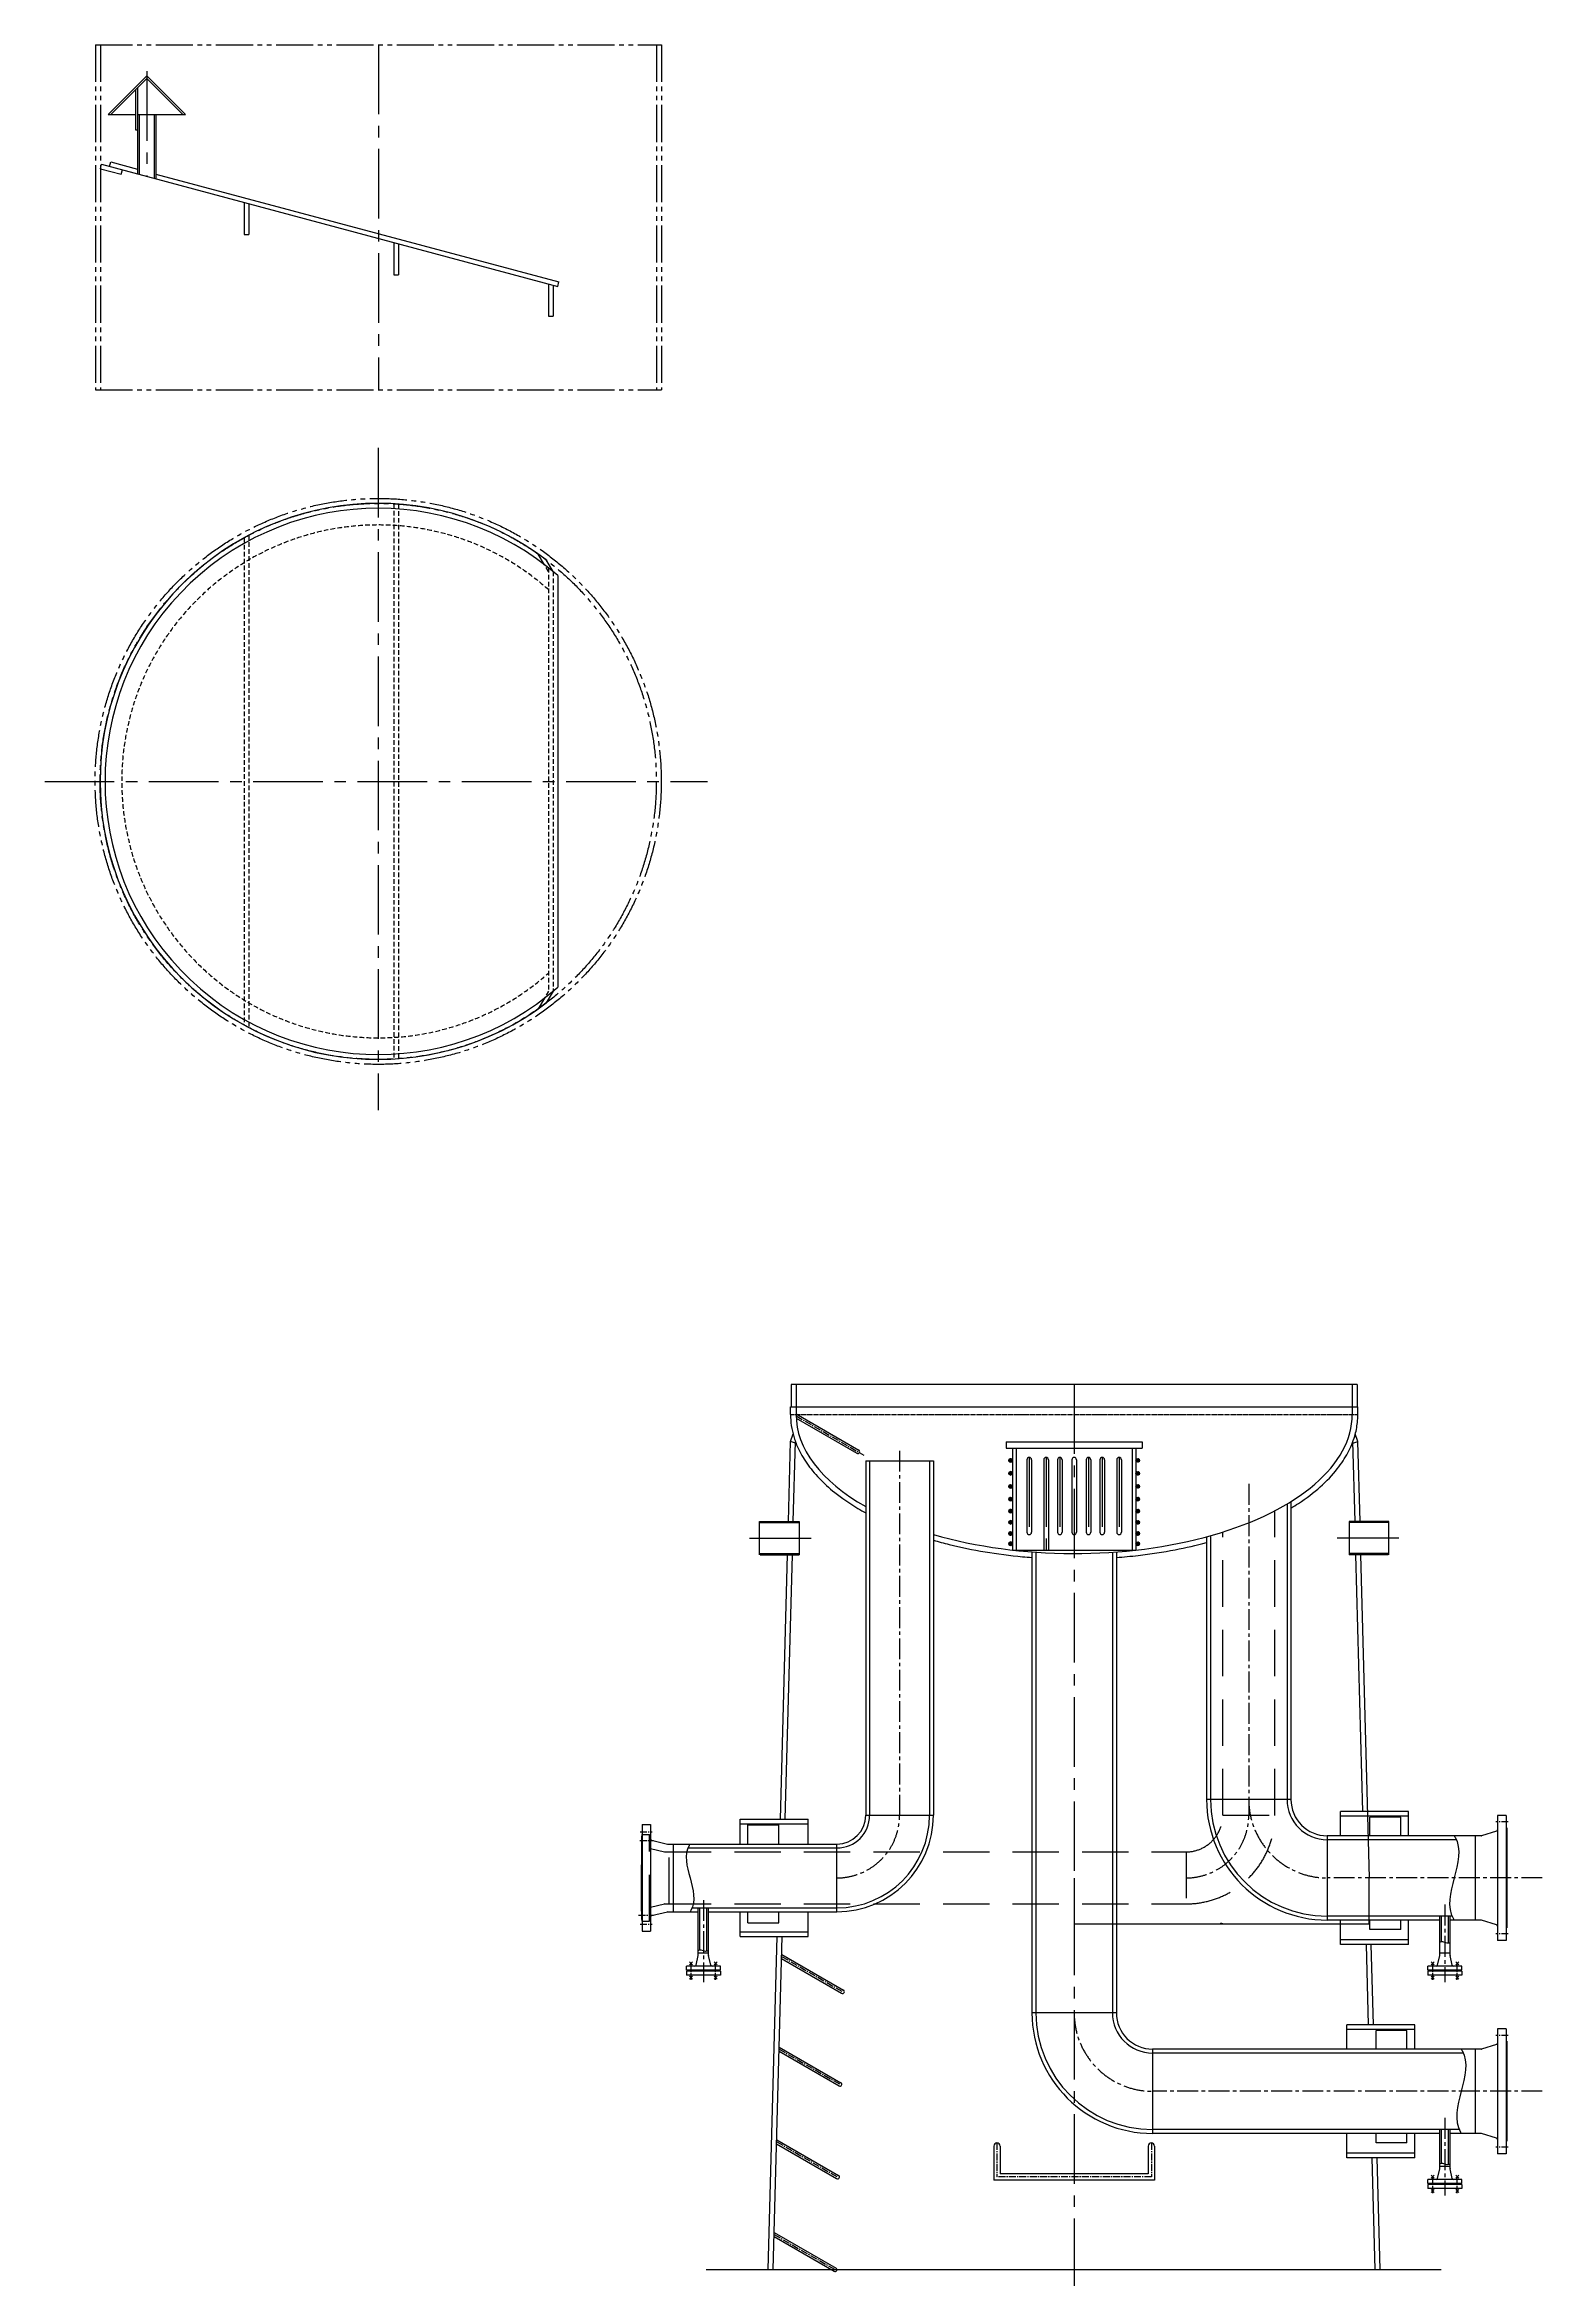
# Model space of a CAD drawing. Extents: x 45567 to 121349, y -17555 to 19241.
# Drawn here: x 57891 to 62738, y -10537 to -3304 of the extents above; entities that cross this region are included whole.
import ezdxf

# ---------------------------------------------------------------- set-up
doc = ezdxf.new("R2010")
doc.units = 0
doc.header["$LTSCALE"] = 30
doc.header["$MEASUREMENT"] = 0
for name, pattern in [('CENTER2', [1.125, 0.75, -0.125, 0.125, -0.125]), ('DASHED', [0.75, 0.5, -0.25]), ('LIDIVIDE', [0.65, 0.4, -0.05, 0.05, -0.05, 0.05, -0.05])]:
    doc.linetypes.add(name, pattern=pattern)
doc.layers.get('DEFPOINTS').update_dxf_attribs({"linetype": 'CONTINUOUS'})
for name, color, linetype in [('1', 2, 'CONTINUOUS'), ('2', 1, 'CONTINUOUS'), ('3', 3, 'CENTER2'), ('4', 3, 'CENTER2'), ('5', 6, 'LIDIVIDE'), ('6', 4, 'DASHED')]:
    doc.layers.add(name, color=color, linetype=linetype)
doc.styles.add('HZ', font='simplex.shx', dxfattribs={"width": 0.75, "bigfont": 'SBTXT.shx'})
doc.dimstyles.new('STANDARD$0', dxfattribs={"dimtxt": 3.2, "dimasz": 2.8, "dimexe": 0.6, "dimexo": 0.6, "dimgap": 1, "dimtad": 1, "dimdec": 0, "dimzin": 0, "dimdsep": 46, "dimtxsty": 'HZ', "dimcen": 0.09, "dimadec": 0, "dimazin": 0, "dimtfac": 1, "dimtdec": 0, "dimtmove": 0, "dimatfit": 3, "dimfxl": 0, "dimtolj": 1, "dimtzin": 0, "dimarcsym": 0})

# ---------------------------------------------------------------- blocks, each defined once
blk = doc.blocks.new('*D601')
at = {"layer": '1', "color": 0, "lineweight": -2}
for p, q in [((61222.6, -9238.6), (61222.6, -9388.8)), ((62176.6, -9238.6), (62176.6, -9388.8)), ((62173.8, -9388.2), (61225.4, -9388.2))]:
    blk.add_line(p, q, dxfattribs=at)
at = {"layer": '1', "color": 0}
for points in [[(61225.4, -9387.7), (61225.4, -9388.6), (61222.6, -9388.2)], [(62173.8, -9387.7), (62173.8, -9388.6), (62176.6, -9388.2)]]:
    blk.add_solid(points, dxfattribs=at)
at = {"layer": 'DEFPOINTS', "color": 0}
for p in [(61222.6, -9238), (62176.6, -9238), (61222.6, -9388.2)]:
    blk.add_point(p, dxfattribs=at)
at = {"layer": '1', "color": 0, "insert": (61699.6, -9385.6), "char_height": 3.2, "attachment_point": 5, "style": 'HZ'}
blk.add_mtext('\\A1;954', dxfattribs=at)

msp = doc.modelspace()

# ---------------------------------------------------------------- hatches: boundary and pattern name
at = {"layer": '1'}
h = msp.add_hatch(dxfattribs=at)
h.set_pattern_fill('ANSI37', color=256, scale=10, style=0)
h.set_pattern_definition([(45, (-272533.2554, -89336.7566), (-0.8838834765, 0.8838834765), []), (135, (-272533.2554, -89336.7566), (-0.8838834765, -0.8838834765), [])])
h.paths.add_polyline_path([(61010.69761, -7886.535844, 1), (61022.614718, -7886.535844, 1)])
h = msp.add_hatch(dxfattribs=at)
h.set_pattern_fill('ANSI37', color=256, scale=10, style=0)
h.set_pattern_definition([(135, (394978.4849, -89336.7566), (0.8838834765, 0.8838834765), []), (45, (394978.4849, -89336.7566), (0.8838834765, -0.8838834765), [])])
h.paths.add_polyline_path([(61434.531825, -7886.535844, 1), (61422.614718, -7886.535844, 1)])
h = msp.add_hatch(dxfattribs=at)
h.set_pattern_fill('ANSI37', color=256, scale=10, style=0)
h.set_pattern_definition([(45, (-272533.2554, -89378.6046), (-0.8838834765, 0.8838834765), []), (135, (-272533.2554, -89378.6046), (-0.8838834765, -0.8838834765), [])])
h.paths.add_polyline_path([(61010.69761, -7928.38383, 1), (61022.614718, -7928.38383, 1)])
h = msp.add_hatch(dxfattribs=at)
h.set_pattern_fill('ANSI37', color=256, scale=10, style=0)
h.set_pattern_definition([(135, (394978.4849, -89378.6046), (0.8838834765, 0.8838834765), []), (45, (394978.4849, -89378.6046), (0.8838834765, -0.8838834765), [])])
h.paths.add_polyline_path([(61434.531825, -7928.38383, 1), (61422.614718, -7928.38383, 1)])
h = msp.add_hatch(dxfattribs=at)
h.set_pattern_fill('ANSI37', color=256, scale=10, style=0)
h.set_pattern_definition([(45, (-272533.2554, -89421.1385), (-0.8838834765, 0.8838834765), []), (135, (-272533.2554, -89421.1385), (-0.8838834765, -0.8838834765), [])])
h.paths.add_polyline_path([(61010.69761, -7970.917768, 1), (61022.614718, -7970.917768, 1)])
h = msp.add_hatch(dxfattribs=at)
h.set_pattern_fill('ANSI37', color=256, scale=10, style=0)
h.set_pattern_definition([(45, (-272533.2554, -89462.1364), (-0.8838834765, 0.8838834765), []), (135, (-272533.2554, -89462.1364), (-0.8838834765, -0.8838834765), [])])
h.paths.add_polyline_path([(61010.69761, -8011.915614, 1), (61022.614718, -8011.915614, 1)])
h = msp.add_hatch(dxfattribs=at)
h.set_pattern_fill('ANSI37', color=256, scale=10, style=0)
h.set_pattern_definition([(135, (394978.4849, -89421.1385), (0.8838834765, 0.8838834765), []), (45, (394978.4849, -89421.1385), (0.8838834765, -0.8838834765), [])])
h.paths.add_polyline_path([(61434.531825, -7970.917768, 1), (61422.614718, -7970.917768, 1)])
h = msp.add_hatch(dxfattribs=at)
h.set_pattern_fill('ANSI37', color=256, scale=10, style=0)
h.set_pattern_definition([(135, (394978.4849, -89462.1364), (0.8838834765, 0.8838834765), []), (45, (394978.4849, -89462.1364), (0.8838834765, -0.8838834765), [])])
h.paths.add_polyline_path([(61434.531825, -8011.915614, 1), (61422.614718, -8011.915614, 1)])
h = msp.add_hatch(dxfattribs=at)
h.set_pattern_fill('ANSI37', color=256, scale=10, style=0)
h.set_pattern_definition([(45, (-272533.2554, -89500.8098), (-0.8838834765, 0.8838834765), []), (135, (-272533.2554, -89500.8098), (-0.8838834765, -0.8838834765), [])])
h.paths.add_polyline_path([(61010.69761, -8050.589003, 1), (61022.614718, -8050.589003, 1)])
h = msp.add_hatch(dxfattribs=at)
h.set_pattern_fill('ANSI37', color=256, scale=10, style=0)
h.set_pattern_definition([(45, (-272533.2554, -89537.1695), (-0.8838834765, 0.8838834765), []), (135, (-272533.2554, -89537.1695), (-0.8838834765, -0.8838834765), [])])
h.paths.add_polyline_path([(61010.69761, -8086.948712, 1), (61022.614718, -8086.948712, 1)])
h = msp.add_hatch(dxfattribs=at)
h.set_pattern_fill('ANSI37', color=256, scale=10, style=0)
h.set_pattern_definition([(135, (394978.4849, -89500.8098), (0.8838834765, 0.8838834765), []), (45, (394978.4849, -89500.8098), (0.8838834765, -0.8838834765), [])])
h.paths.add_polyline_path([(61434.531825, -8050.589003, 1), (61422.614718, -8050.589003, 1)])
h = msp.add_hatch(dxfattribs=at)
h.set_pattern_fill('ANSI37', color=256, scale=10, style=0)
h.set_pattern_definition([(135, (394978.4849, -89537.1695), (0.8838834765, 0.8838834765), []), (45, (394978.4849, -89537.1695), (0.8838834765, -0.8838834765), [])])
h.paths.add_polyline_path([(61434.531825, -8086.948712, 1), (61422.614718, -8086.948712, 1)])
h = msp.add_hatch(dxfattribs=at)
h.set_pattern_fill('ANSI37', color=256, scale=10, style=0)
h.set_pattern_definition([(45, (-272533.2554, -89573.3483), (-0.8838834765, 0.8838834765), []), (135, (-272533.2554, -89573.3483), (-0.8838834765, -0.8838834765), [])])
h.paths.add_polyline_path([(61010.69761, -8123.127526, 1), (61022.614718, -8123.127526, 1)])
h = msp.add_hatch(dxfattribs=at)
h.set_pattern_fill('ANSI37', color=256, scale=10, style=0)
h.set_pattern_definition([(45, (-272533.2554, -89606.4323), (-0.8838834765, 0.8838834765), []), (135, (-272533.2554, -89606.4323), (-0.8838834765, -0.8838834765), [])])
h.paths.add_polyline_path([(61010.69761, -8156.211555, 1), (61022.614718, -8156.211555, 1)])
h = msp.add_hatch(dxfattribs=at)
h.set_pattern_fill('ANSI37', color=256, scale=10, style=0)
h.set_pattern_definition([(135, (394978.4849, -89573.3483), (0.8838834765, 0.8838834765), []), (45, (394978.4849, -89573.3483), (0.8838834765, -0.8838834765), [])])
h.paths.add_polyline_path([(61434.531825, -8123.127526, 1), (61422.614718, -8123.127526, 1)])
h = msp.add_hatch(dxfattribs=at)
h.set_pattern_fill('ANSI37', color=256, scale=10, style=0)
h.set_pattern_definition([(135, (394978.4849, -89606.4323), (0.8838834765, 0.8838834765), []), (45, (394978.4849, -89606.4323), (0.8838834765, -0.8838834765), [])])
h.paths.add_polyline_path([(61434.531825, -8156.211555, 1), (61422.614718, -8156.211555, 1)])

# ---------------------------------------------------------------- linework, layer by layer
for p, q in [((62138.614718, -7640.560117), (60306.614718, -7640.560117)), ((60031.164258, -10505.98487), (62410.801756, -10505.98487))]:
    msp.add_line(p, q, dxfattribs=at)
for centre in [(61016.656164, -7886.535844), (61428.573271, -7886.535844), (61016.656164, -7928.38383), (61428.573271, -7928.38383), (61016.656164, -7970.917768), (61016.656164, -8011.915614), (61428.573271, -7970.917768), (61428.573271, -8011.915614), (61016.656164, -8050.589003), (61016.656164, -8086.948712), (61428.573271, -8050.589003), (61428.573271, -8086.948712), (61016.656164, -8123.127526), (61016.656164, -8156.211555), (61428.573271, -8123.127526), (61428.573271, -8156.211555)]:
    msp.add_circle(centre, 5.958554, dxfattribs=at)
for points in [[(62452.364718, -9101.485117), (62455.064718, -9105.985117), (62449.664718, -9369.985117), (62452.364718, -9374.485117)], [(59979.389718, -9128.435117), (59976.689718, -9132.935117), (59982.089718, -9343.035117), (59979.389718, -9347.535117)], [(60039.472212, -9473.560117), (60036.472212, -9475.360117), (60008.772212, -9471.760117), (60005.772212, -9473.560117)], [(62439.439143, -9447.071298), (62436.439143, -9448.871298), (62408.739143, -9445.271298), (62405.739143, -9447.071298)], [(62475.209254, -9792.067696), (62477.909254, -9796.567696), (62472.509254, -10060.567696), (62475.209254, -10065.067696)], [(62439.464718, -10164.142696), (62436.464718, -10165.942696), (62408.764718, -10162.342696), (62405.764718, -10164.142696)]]:
    msp.add_spline(points, degree=3, dxfattribs=at)
at = {"layer": '2'}
for p, q in [((58221.202689, -3405.086972), (58096.202689, -3530.086972)), ((58221.202689, -3413.572254), (58104.68797, -3530.086972)), ((58185.202689, -3449.572254), (58185.202689, -3580.086972)), ((58191.202689, -3443.572254), (58191.202689, -3722.048496)), ((58221.202689, -3405.086972), (58346.202689, -3530.086972)), ((58221.202689, -3413.572254), (58337.717407, -3530.086972)), ((58096.202689, -3530.086972), (58185.202689, -3530.086972)), ((58191.202689, -3530.086972), (58346.202689, -3530.086972)), ((58197.202689, -3530.086972), (58197.202689, -3723.656192)), ((58245.202689, -3530.086972), (58245.202689, -3738.125448)), ((58251.202689, -3530.086972), (58251.202689, -3738.125448)), ((58185.202689, -3580.086972), (58191.202689, -3580.086972)), ((58101.202689, -3697.933069), (58105.084975, -3683.444182)), ((58105.084975, -3683.444182), (58191.202689, -3706.519354)), ((58071.202689, -3705.423736), (58075.084975, -3690.934849)), ((58071.202689, -3705.423736), (58138.817497, -3723.541069)), ((58075.084975, -3690.934849), (59551.202689, -4086.459398)), ((58138.817497, -3723.541069), (58142.699782, -3709.052182)), ((58251.202689, -3722.596305), (59555.084975, -4071.970511)), ((58536.202689, -3814.490968), (58536.202689, -3918.510206)), ((58551.202689, -3818.510206), (58551.202689, -3918.510206)), ((58536.202689, -3918.510206), (58551.202689, -3918.510206)), ((59021.202689, -3944.446326), (59021.202689, -4048.465564)), ((59036.202689, -3948.465564), (59036.202689, -4048.465564)), ((59021.202689, -4048.465564), (59036.202689, -4048.465564)), ((59521.202689, -4078.420922), (59521.202689, -4182.44016)), ((59536.202689, -4082.44016), (59536.202689, -4182.44016)), ((59551.202689, -4086.459398), (59555.084975, -4071.970511)), ((59521.202689, -4182.44016), (59536.202689, -4182.44016)), ((59508.34118, -4987.231307), (59488.429007, -4952.742412)), ((59536.202689, -5009.508094), (59514.383886, -4971.71682)), ((59551.202689, -5022.291735), (59551.202689, -6355.042839)), ((59508.34118, -6390.103267), (59488.429007, -6424.592162)), ((59536.202689, -6367.82648), (59514.383886, -6405.617754)), ((60306.614718, -7640.560117), (60306.614718, -7712.985117)), ((60322.614718, -7640.560117), (60322.614718, -7737.985117)), ((62122.614718, -7640.560117), (62122.614718, -7737.985117)), ((62138.614718, -7640.560117), (62138.614718, -7712.985117)), ((60304.614718, -7712.985117), (62140.614718, -7712.985117)), ((60304.614718, -7737.985117), (60304.614718, -7712.985117)), ((60322.614718, -7735.78686), (60525.614718, -7852.988965)), ((62140.614718, -7737.985117), (62140.614718, -7712.985117)), ((60304.526701, -7825.015646), (60312.771372, -7800.785117)), ((60322.614718, -7749.643267), (60519.614718, -7863.38127)), ((62140.702734, -7825.015646), (62132.458063, -7800.785117)), ((60297.60414, -8083.985117), (60304.526701, -7825.015646)), ((60320.378192, -7830.785117), (60304.526701, -7825.015646)), ((60313.609855, -8083.985117), (60320.520309, -7825.468582)), ((61002.614718, -7826.733336), (61442.614718, -7826.733336)), ((61002.614718, -7826.733336), (61002.614718, -7846.733336)), ((61002.614718, -7846.733336), (61442.614718, -7846.733336)), ((61022.614718, -7846.733336), (61022.614718, -8176.733336)), ((61034.614718, -7846.733336), (61034.614718, -8176.733336)), ((61069.719221, -7884.233336), (61069.719221, -8119.233336)), ((61084.719221, -7884.233336), (61084.719221, -8119.233336)), ((61124.13112, -7884.233336), (61124.13112, -8176.733336)), ((61139.13112, -7884.233336), (61139.13112, -8176.733336)), ((61168.702646, -7884.233336), (61168.702646, -8119.233336)), ((61183.702646, -7884.233336), (61183.702646, -8119.233336)), ((61215.114718, -7884.233336), (61215.114718, -8119.233336)), ((61230.114718, -7884.233336), (61230.114718, -8119.233336)), ((61261.52679, -7884.233336), (61261.52679, -8119.233336)), ((61276.52679, -7884.233336), (61276.52679, -8119.233336)), ((61306.098315, -7884.233336), (61306.098315, -8119.233336)), ((61321.098315, -7884.233336), (61321.098315, -8119.233336)), ((61360.510214, -7884.233336), (61360.510214, -8119.233336)), ((61375.510214, -7884.233336), (61375.510214, -8119.233336)), ((61410.614718, -7846.733336), (61410.614718, -8176.733336)), ((61422.614718, -7846.733336), (61422.614718, -8176.733336)), ((61442.614718, -7826.733336), (61442.614718, -7846.733336)), ((62131.61958, -8083.985117), (62124.709126, -7825.468582)), ((62124.851244, -7830.785117), (62140.702734, -7825.015646)), ((62147.625296, -8083.985117), (62140.702734, -7825.015646)), ((60548.064889, -7888.261845), (60548.064773, -9034.985126)), ((60548.064889, -7888.261845), (60767.164889, -7888.261856)), ((60560.764889, -7888.261846), (60560.764773, -9034.985128)), ((60754.464889, -7888.261854), (60754.464773, -9034.985147)), ((60767.164889, -7888.261856), (60767.164773, -9034.985148)), ((61911.414718, -8027.620474), (61911.414718, -8983.985117)), ((61924.114718, -8019.897227), (61924.114718, -8983.985117)), ((60204.717171, -8083.985117), (60332.166371, -8083.985117)), ((60204.717171, -8191.985117), (60204.717171, -8083.985117)), ((60204.717171, -8087.985117), (60332.166371, -8087.985117)), ((60332.166371, -8083.985117), (60332.166371, -8191.985117)), ((62240.512264, -8083.985117), (62113.063064, -8083.985117)), ((62113.063064, -8083.985117), (62113.063064, -8191.985117)), ((62240.512264, -8087.985117), (62113.063064, -8087.985117)), ((62240.512264, -8191.985117), (62240.512264, -8083.985117)), ((61651.114718, -8133.708426), (61651.114718, -8983.985117)), ((61663.814718, -8130.203984), (61663.814718, -8983.985117)), ((60206.160656, -8187.985117), (60332.166371, -8187.985117)), ((60206.160656, -8191.985117), (60332.166371, -8191.985117)), ((60271.835275, -9047.985117), (60294.717171, -8191.985117)), ((60287.84099, -9047.985117), (60310.722887, -8191.985117)), ((61022.614718, -8176.733336), (61422.614718, -8176.733336)), ((61086.114718, -8182.779381), (61086.114718, -9674.567696)), ((61098.814718, -8183.707441), (61098.814718, -9674.567696)), ((61346.414718, -8183.707441), (61346.414718, -9674.567696)), ((61359.114718, -8182.779381), (61359.114718, -9674.567696)), ((62239.06878, -8187.985117), (62113.063064, -8187.985117)), ((62239.06878, -8191.985117), (62113.063064, -8191.985117)), ((62156.720165, -9022.985117), (62134.506548, -8191.985117)), ((62178.473086, -9237.985117), (62150.512264, -8191.985117)), ((60548.064773, -9034.985126), (60767.164773, -9034.985148)), ((61924.114718, -8983.985117), (61651.114718, -8983.985117)), ((62304.220291, -9022.985117), (62084.220291, -9022.985117)), ((62084.220291, -9101.485117), (62084.220291, -9022.985117)), ((62304.220291, -9037.985117), (62084.220291, -9037.985117)), ((62279.261772, -9041.485117), (62179.220291, -9041.485117)), ((62179.220291, -9101.485117), (62179.220291, -9041.485117)), ((62279.220291, -9101.485117), (62279.220291, -9041.485117)), ((62304.220291, -9101.485117), (62304.220291, -9022.985117)), ((62621.014718, -9035.485117), (62592.114718, -9035.485117)), ((62592.114718, -9035.485117), (62592.114718, -9440.485117)), ((62621.014718, -9035.485117), (62621.014718, -9440.485117)), ((59822.614718, -9102.985117), (59822.614718, -9372.985117)), ((59822.614718, -9102.985117), (59824.214718, -9102.985117)), ((59822.614718, -9102.985117), (59822.614718, -9372.985117)), ((59824.214718, -9065.485117), (59824.214718, -9410.485117)), ((59824.214718, -9065.485117), (59851.614718, -9065.485117)), ((59851.614718, -9065.485117), (59851.614718, -9410.485117)), ((60141.677424, -9047.985117), (60361.677424, -9047.985117)), ((60141.677424, -9128.435117), (60141.677424, -9047.985117)), ((60141.677424, -9062.985117), (60361.677424, -9062.985117)), ((60166.677424, -9066.485117), (60266.677424, -9066.485117)), ((60166.677424, -9128.435117), (60166.677424, -9066.485117)), ((60266.677424, -9128.435117), (60266.677424, -9066.485117)), ((60361.677424, -9128.435117), (60361.677424, -9047.985117)), ((62539.931788, -9101.485117), (62041.614718, -9101.485117)), ((62041.614718, -9101.485117), (62041.614718, -9374.485117)), ((62520.614718, -9101.485117), (62520.614718, -9374.485117)), ((62588.949826, -9086.468384), (62541.266897, -9101.282498)), ((62622.614718, -9075.985117), (62621.014718, -9075.985117)), ((62622.614718, -9075.985117), (62622.614718, -9399.985117)), ((59855.045762, -9115.824163), (59906.088, -9128.306311)), ((59907.156956, -9128.435117), (60454.614773, -9128.435117)), ((59924.614718, -9128.435117), (59924.614718, -9347.535117)), ((59972.760233, -9141.135117), (60454.614773, -9141.135117)), ((60454.614773, -9347.535117), (60454.614773, -9128.435117)), ((62459.184594, -9114.185117), (62041.614718, -9114.185117)), ((59822.614718, -9372.985117), (59824.214718, -9372.985117)), ((59855.045762, -9360.146071), (59906.088, -9347.663923)), ((59907.156956, -9347.535117), (60005.772212, -9347.535117)), ((59986.019203, -9334.835117), (60454.614773, -9334.835117)), ((60005.772212, -9488.49219), (60005.772212, -9334.835117)), ((60011.312212, -9471.087014), (60011.312212, -9334.835117)), ((60033.932212, -9476.03322), (60033.932212, -9334.835117)), ((60039.472212, -9488.49219), (60039.472212, -9334.835117)), ((60039.472212, -9347.535117), (60454.614773, -9347.535117)), ((60141.677424, -9427.985117), (60141.677424, -9347.535117)), ((60166.677424, -9383.228586), (60166.677424, -9347.535117)), ((60166.677424, -9383.228586), (60266.677424, -9383.228586)), ((60266.677424, -9383.228586), (60266.677424, -9347.535117)), ((60361.677424, -9427.985117), (60361.677424, -9347.535117)), ((62445.544841, -9361.785117), (62041.614718, -9361.785117)), ((62405.764718, -9374.485117), (62041.614718, -9374.485117)), ((62084.220291, -9452.985117), (62084.220291, -9374.485117)), ((62179.220291, -9405.0025), (62179.220291, -9374.485117)), ((62279.220291, -9405.0025), (62279.220291, -9374.485117)), ((62304.220291, -9452.985117), (62304.220291, -9374.485117)), ((62405.764718, -9488.49219), (62405.764718, -9361.785117)), ((62411.279143, -9444.598195), (62411.304718, -9361.785117)), ((62433.899143, -9449.544401), (62433.924718, -9361.785117)), ((62439.464718, -9488.49219), (62439.464718, -9361.785117)), ((62539.931788, -9374.485117), (62439.464718, -9374.485117)), ((62588.949826, -9389.50185), (62541.266897, -9374.687736)), ((62622.614718, -9399.985117), (62621.014718, -9399.985117)), ((59824.214718, -9410.485117), (59851.614718, -9410.485117)), ((60141.677424, -9412.985117), (60361.677424, -9412.985117)), ((60141.677424, -9427.985117), (60361.677424, -9427.985117)), ((60232.86121, -10505.98487), (60261.677424, -9427.985117)), ((60248.866925, -10505.98487), (60277.683139, -9427.985117)), ((62304.220291, -9437.985117), (62084.220291, -9437.985117)), ((62304.220291, -9452.985117), (62084.220291, -9452.985117)), ((62175.180258, -9713.567696), (62168.214576, -9452.985117)), ((62279.220291, -9405.0025), (62179.178811, -9405.0025)), ((62191.185973, -9713.567696), (62184.220291, -9452.985117)), ((62621.014718, -9440.485117), (62592.114718, -9440.485117)), ((59967.622212, -9536.385117), (59967.622212, -9523.485117)), ((60077.622212, -9523.485117), (59967.622212, -9523.485117)), ((60077.622212, -9536.385117), (59967.622212, -9536.385117)), ((60077.622212, -9539.585117), (59967.622212, -9539.585117)), ((59967.622212, -9539.585117), (59967.622212, -9552.485117)), ((59987.752845, -9519.710107), (59977.943159, -9509.908221)), ((59977.947059, -9519.714007), (59987.748945, -9509.904321)), ((59997.122212, -9537.985117), (59997.122212, -9536.385117)), ((60048.122212, -9537.985117), (59997.122212, -9537.985117)), ((59997.122212, -9537.985117), (59997.122212, -9539.585117)), ((59998.904027, -9519.959281), (60005.665502, -9489.466355)), ((60039.472212, -9481.985117), (60005.772212, -9481.985117)), ((60046.340396, -9519.959281), (60039.578921, -9489.466355)), ((60048.122212, -9537.985117), (60048.122212, -9536.385117)), ((60048.122212, -9537.985117), (60048.122212, -9539.585117)), ((60067.275105, -9519.696242), (60057.469318, -9509.890455)), ((60057.469318, -9519.696242), (60067.275105, -9509.890455)), ((60077.622212, -9536.385117), (60077.622212, -9523.485117)), ((60077.622212, -9539.585117), (60077.622212, -9552.485117)), ((60275.783434, -9499.052093), (60469.996437, -9611.181022)), ((60276.148203, -9485.406285), (60475.996437, -9600.788717)), ((62477.607224, -9539.585117), (62367.607224, -9539.585117)), ((62367.607224, -9539.585117), (62367.607224, -9552.485117)), ((62367.614718, -9536.385117), (62367.614718, -9523.485117)), ((62477.614718, -9523.485117), (62367.614718, -9523.485117)), ((62477.614718, -9536.385117), (62367.614718, -9536.385117)), ((62387.737857, -9519.710107), (62377.928171, -9509.908221)), ((62377.932071, -9519.714007), (62387.733957, -9509.904321)), ((62397.107224, -9537.985117), (62397.107224, -9539.585117)), ((62397.114718, -9537.985117), (62397.114718, -9536.385117)), ((62448.114718, -9537.985117), (62397.114718, -9537.985117)), ((62398.896533, -9519.959281), (62405.658008, -9489.466355)), ((62439.464718, -9481.985117), (62405.764718, -9481.985117)), ((62446.332902, -9519.959281), (62439.571427, -9489.466355)), ((62448.107224, -9537.985117), (62448.107224, -9539.585117)), ((62448.114718, -9537.985117), (62448.114718, -9536.385117)), ((62467.260117, -9519.696242), (62457.45433, -9509.890455)), ((62457.45433, -9519.696242), (62467.260117, -9509.890455)), ((62477.607224, -9539.585117), (62477.607224, -9552.485117)), ((62477.614718, -9536.385117), (62477.614718, -9523.485117)), ((60077.622212, -9552.485117), (59967.622212, -9552.485117)), ((59977.961608, -9556.291755), (59987.771295, -9566.093641)), ((59987.767394, -9556.287854), (59977.965509, -9566.097541)), ((60067.275105, -9556.273992), (60057.469318, -9566.079779)), ((60057.469318, -9556.273992), (60067.275105, -9566.079779)), ((62477.607224, -9552.485117), (62367.607224, -9552.485117)), ((62377.94662, -9556.291755), (62387.756307, -9566.093641)), ((62387.752406, -9556.287854), (62377.950521, -9566.097541)), ((62467.260117, -9556.273992), (62457.45433, -9566.079779)), ((62457.45433, -9556.273992), (62467.260117, -9566.079779)), ((61359.114718, -9674.567696), (61086.114718, -9674.567696)), ((62324.623129, -9713.567696), (62104.623129, -9713.567696)), ((62104.623129, -9792.067696), (62104.623129, -9713.567696)), ((62324.623129, -9728.567696), (62104.623129, -9728.567696)), ((62299.66461, -9732.067696), (62199.623129, -9732.067696)), ((62199.623129, -9792.067696), (62199.623129, -9732.067696)), ((62299.623129, -9792.067696), (62299.623129, -9732.067696)), ((62324.623129, -9792.067696), (62324.623129, -9713.567696)), ((62621.014718, -9726.067696), (62592.114718, -9726.067696)), ((62592.114718, -9726.067696), (62592.114718, -10131.067696)), ((62621.014718, -9726.067696), (62621.014718, -10131.067696)), ((60267.764078, -9799.052093), (60461.977081, -9911.181022)), ((60268.128847, -9785.406285), (60467.977081, -9900.788717)), ((62539.931788, -9792.067696), (61476.614718, -9792.067696)), ((61476.614718, -9792.067696), (61476.614718, -10065.067696)), ((62482.029131, -9804.767696), (61476.614718, -9804.767696)), ((62520.614718, -9792.067696), (62520.614718, -10065.067696)), ((62588.949826, -9777.050963), (62541.266897, -9791.865077)), ((62622.614718, -9766.567696), (62621.014718, -9766.567696)), ((62622.614718, -9766.567696), (62622.614718, -10090.567696)), ((62468.389377, -10052.367696), (61476.614718, -10052.367696)), ((62405.764718, -10179.074769), (62405.764718, -10052.367696)), ((62411.304718, -10161.669593), (62411.304718, -10052.367696)), ((62433.924718, -10166.615799), (62433.924718, -10052.367696)), ((62439.464718, -10179.074769), (62439.464718, -10052.367696)), ((60259.744722, -10099.052093), (60453.957725, -10211.181022)), ((60260.109491, -10085.406285), (60459.957725, -10200.788717)), ((60962.614718, -10105.98487), (60962.614718, -10215.98487)), ((60982.614718, -10105.98487), (60982.614718, -10195.98487)), ((61462.614718, -10105.98487), (61462.614718, -10195.98487)), ((62405.764718, -10065.067696), (61476.614718, -10065.067696)), ((61482.614718, -10105.98487), (61482.614718, -10215.98487)), ((62104.623129, -10143.567696), (62104.623129, -10065.067696)), ((62299.623129, -10095.585079), (62199.581649, -10095.585079)), ((62199.623129, -10095.585079), (62199.623129, -10065.067696)), ((62299.623129, -10095.585079), (62299.623129, -10065.067696)), ((62324.623129, -10143.567696), (62324.623129, -10065.067696)), ((62539.931788, -10065.067696), (62439.464718, -10065.067696)), ((62588.949826, -10080.084429), (62541.266897, -10065.270315)), ((62622.614718, -10090.567696), (62621.014718, -10090.567696)), ((61462.614718, -10195.98487), (60982.614718, -10195.98487)), ((62324.623129, -10128.567696), (62104.623129, -10128.567696)), ((62324.623129, -10143.567696), (62104.623129, -10143.567696)), ((62196.36251, -10505.98487), (62186.674668, -10143.567696)), ((62212.368225, -10505.98487), (62202.680384, -10143.567696)), ((62398.896533, -10210.541861), (62405.658008, -10180.048934)), ((62439.464718, -10172.567696), (62405.764718, -10172.567696)), ((62446.332902, -10210.541861), (62439.571427, -10180.048934)), ((62621.014718, -10131.067696), (62592.114718, -10131.067696)), ((61482.614718, -10215.98487), (60962.614718, -10215.98487)), ((62367.614718, -10226.967696), (62367.614718, -10214.067696)), ((62477.614718, -10214.067696), (62367.614718, -10214.067696)), ((62477.614718, -10226.967696), (62367.614718, -10226.967696)), ((62477.614718, -10230.167696), (62367.614718, -10230.167696)), ((62367.614718, -10230.167696), (62367.614718, -10243.067696)), ((62477.614718, -10243.067696), (62367.614718, -10243.067696)), ((62387.745351, -10210.292686), (62377.935665, -10200.490801)), ((62377.939565, -10210.296587), (62387.741451, -10200.4869)), ((62377.954114, -10246.874334), (62387.763801, -10256.67622)), ((62387.7599, -10246.870434), (62377.958015, -10256.68012)), ((62397.114718, -10228.567696), (62397.114718, -10226.967696)), ((62448.114718, -10228.567696), (62397.114718, -10228.567696)), ((62448.114718, -10228.567696), (62397.114718, -10228.567696)), ((62397.114718, -10228.567696), (62397.114718, -10230.167696)), ((62448.114718, -10228.567696), (62448.114718, -10226.967696)), ((62448.114718, -10228.567696), (62448.114718, -10230.167696)), ((62467.267611, -10210.278821), (62457.461824, -10200.473034)), ((62457.461824, -10210.278821), (62467.267611, -10200.473034)), ((62467.267611, -10246.856571), (62457.461824, -10256.662358)), ((62457.461824, -10246.856571), (62467.267611, -10256.662358)), ((62477.614718, -10226.967696), (62477.614718, -10214.067696)), ((62477.614718, -10230.167696), (62477.614718, -10243.067696)), ((60251.725366, -10399.052093), (60445.938368, -10511.181022)), ((60252.090134, -10385.406285), (60451.938368, -10500.788717))]:
    msp.add_line(p, q, dxfattribs=at)
for centre, radius, start, end in [((58970.341583, -5688.667287), 900, 52.8077442498, 307.1922557502), ((58970.341583, -5688.667287), 884, 48.9222394877, 311.0777605123), ((60522.614718, -7858.185117), 6, 239.9999999999, 59.9999999999), ((61077.219221, -7884.233336), 7.5, 0, 180), ((61131.63112, -7884.233336), 7.5, 0, 180), ((61176.202646, -7884.233336), 7.5, 0, 180), ((61222.614718, -7884.233336), 7.5, 0, 180), ((61269.02679, -7884.233336), 7.5, 0, 180), ((61313.598315, -7884.233336), 7.5, 0, 180), ((61368.010214, -7884.233336), 7.5, 0, 180), ((61077.219221, -8119.233336), 7.5, 180, 0), ((61176.202646, -8119.233336), 7.5, 180, 0), ((61222.614718, -8119.233336), 7.5, 180, 0), ((61269.02679, -8119.233336), 7.5, 180, 0), ((61313.598315, -8119.233336), 7.5, 180, 0), ((61368.010214, -8119.233336), 7.5, 180, 0), ((60454.614773, -9034.985117), 93.45, 270, 359.9999942237), ((60454.614773, -9034.985117), 106.15, 270, 359.9999942237), ((60454.614773, -9034.985117), 299.85, 270, 359.9999942237), ((60454.614773, -9034.985117), 312.55, 270, 359.9999942237), ((62041.614718, -8983.985117), 390.5, 180, 270), ((62041.614718, -8983.985117), 377.8, 180, 270), ((62041.614718, -8983.985117), 130.2, 180, 270), ((62041.614718, -8983.985117), 117.5, 180, 270), ((59856.114718, -9111.45297), 4.5, 180, 256.2582706889), ((62539.931788, -9096.985117), 4.5, 270, 287.2589542936), ((62587.614718, -9082.171003), 4.5, 287.2589542936, 0), ((59907.156956, -9123.935117), 4.5, 256.2582706889, 270), ((59856.114718, -9364.517264), 4.5, 103.7417293111, 180), ((59907.156956, -9352.035117), 4.5, 90, 103.7417293111), ((62539.931788, -9378.985117), 4.5, 72.7410457064, 90), ((62587.614718, -9393.799231), 4.5, 0, 72.7410457064), ((59994.510737, -9518.985117), 4.5, 270, 347.4975715615), ((60001.272212, -9488.49219), 4.5, 347.4975715615, 0), ((60043.972212, -9488.49219), 4.5, 180, 192.5024284385), ((60050.733687, -9518.985117), 4.5, 192.5024284385, 270), ((62394.503243, -9518.985117), 4.5, 270, 347.4975715615), ((62401.264718, -9488.49219), 4.5, 347.4975715615, 0), ((62443.964718, -9488.49219), 4.5, 180, 192.5024284385), ((62450.726193, -9518.985117), 4.5, 192.5024284385, 270), ((60472.996437, -9605.98487), 6, 240.0000000001, 60.0000000001), ((61476.614718, -9674.567696), 390.5, 180, 270), ((61476.614718, -9674.567696), 377.8, 180, 270), ((61476.614718, -9674.567696), 130.2, 180, 270), ((61476.614718, -9674.567696), 117.5, 180, 270), ((62539.931788, -9787.567696), 4.5, 270, 287.2589542936), ((62587.614718, -9772.753582), 4.5, 287.2589542936, 0), ((60464.977081, -9905.98487), 6, 240.0000000001, 60.0000000001), ((60972.614718, -10105.98487), 10, 0, 180), ((61472.614718, -10105.98487), 10, 0, 180), ((62539.931788, -10069.567696), 4.5, 72.7410457064, 90), ((62587.614718, -10084.38181), 4.5, 0, 72.7410457064), ((62401.264718, -10179.074769), 4.5, 347.4975715615, 0), ((62443.964718, -10179.074769), 4.5, 180, 192.5024284385), ((60456.957725, -10205.98487), 6, 240.0000000001, 60.0000000001), ((62394.503243, -10209.567696), 4.5, 270, 347.4975715615), ((62450.726193, -10209.567696), 4.5, 192.5024284385, 270), ((60448.938368, -10505.98487), 6, 240.0000000001, 60.0000000001)]:
    msp.add_arc(centre, radius, start, end, dxfattribs=at)
for start_param, end_param in [(0, 0.7234901158), (1.0401911588, 3.1415926536)]:
    msp.add_ellipse((61222.614718, -7737.985117), major_axis=(-900, 0), ratio=0.5, start_param=start_param, end_param=end_param, dxfattribs=at)
for points, knots in [([(60304.614718, -7737.985117), (60304.614718, -7749.956843), (60305.500594, -7761.928351), (60309.029899, -7785.763936), (60311.673077, -7797.627697), (60318.677854, -7821.151852), (60323.039128, -7832.812181), (60336.10783, -7861.801732), (60345.896369, -7878.946796), (60369.084875, -7912.384503), (60382.484541, -7928.678473), (60412.673551, -7960.261254), (60429.463246, -7975.55074), (60470.460037, -8008.398479), (60495.485722, -8025.661386), (60530.939656, -8046.881191), (60539.40611, -8051.737253), (60548.064872, -8056.498369)], [0, 0, 0, 0, 0.07389954319, 0.07389954319, 0.14779908638, 0.14779908638, 0.22169862957, 0.22169862957, 0.33376932501, 0.33376932501, 0.44584002045, 0.44584002045, 0.55791071589, 0.55791071589, 0.6959550963, 0.6959550963, 0.73792878252, 0.73792878252, 0.73792878252, 0.73792878252]), ([(61924.114718, -8040.997982), (61932.410973, -8036.005892), (61940.504569, -8030.921248), (61974.144745, -8008.844145), (61997.659606, -7990.989908), (62039.749884, -7953.631146), (62058.32636, -7934.125694), (62087.461917, -7897.113503), (62098.842719, -7879.817607), (62117.655699, -7844.461984), (62125.086434, -7826.400801), (62134.713606, -7793.456917), (62137.660014, -7778.663666), (62140.156292, -7755.214506), (62140.614718, -7746.599833), (62140.614718, -7737.985117)], [2.44827976236, 2.44827976236, 2.44827976236, 2.44827976236, 2.49053204167, 2.49053204167, 2.62857642209, 2.62857642209, 2.7666208025, 2.7666208025, 2.88156272462, 2.88156272462, 2.99650464673, 2.99650464673, 3.08841539704, 3.08841539704, 3.14159265359, 3.14159265359, 3.14159265359, 3.14159265359]), ([(60767.164863, -8144.857802), (60783.874643, -8149.688001), (60800.882176, -8154.250738), (60855.722385, -8167.860185), (60894.54431, -8175.876297), (60973.980159, -8189.155916), (61014.593598, -8194.419282), (61065.826326, -8199.203032), (61075.957749, -8200.060326), (61086.114718, -8200.831517)], [1.0466177805, 1.0466177805, 1.0466177805, 1.0466177805, 1.11008823754, 1.11008823754, 1.24813261795, 1.24813261795, 1.38617699837, 1.38617699837, 1.4200739579, 1.4200739579, 1.4200739579, 1.4200739579]), ([(61359.114718, -8200.831352), (61382.723861, -8199.038456), (61406.195066, -8196.780588), (61470.212179, -8189.302411), (61510.324257, -8183.131286), (61584.205262, -8168.907099), (61618.185362, -8161.136949), (61651.114718, -8152.34735)], [1.72151877859, 1.72151877859, 1.72151877859, 1.72151877859, 1.80031013961, 1.80031013961, 1.93835452002, 1.93835452002, 2.06116724593, 2.06116724593, 2.06116724593, 2.06116724593])]:
    msp.add_open_spline(points, degree=3, knots=knots, dxfattribs=at)
at = {"layer": '3', "ltscale": 10}
for p, q in [((58971.202689, -3303.996522), (58971.202689, -4421.505918)), ((58221.202689, -3389.976657), (58221.202689, -3730.086972)), ((58970.341583, -4609.413659), (58970.341583, -6753.007274)), ((57891.087955, -5688.667287), (60036.511053, -5688.667287)), ((61222.614718, -7640.560117), (61222.614718, -13301.116049)), ((61077.219221, -7876.733336), (61077.219221, -8126.733336)), ((61131.63112, -7876.733336), (61131.63112, -8176.733336)), ((61176.202646, -7876.733336), (61176.202646, -8126.733336)), ((61269.02679, -7876.733336), (61269.02679, -8126.733336)), ((61313.598315, -7876.733336), (61313.598315, -8126.733336)), ((61368.010214, -7876.733336), (61368.010214, -8126.733336)), ((60171.689401, -8137.985117), (60371.917374, -8137.985117)), ((62273.540034, -8137.985117), (62073.312061, -8137.985117))]:
    msp.add_line(p, q, dxfattribs=at)
at = {"layer": '3'}
for p, q in [((60322.614718, -7742.715063), (60542.152251, -7869.465117)), ((60275.965819, -9492.229189), (60472.996437, -9605.98487)), ((60267.946462, -9792.229189), (60464.977081, -9905.98487)), ((60259.927106, -10092.229189), (60456.957725, -10205.98487)), ((60972.614718, -10095.98487), (60972.614718, -10205.98487)), ((61472.614718, -10095.98487), (61472.614718, -10205.98487)), ((61472.614718, -10205.98487), (60972.614718, -10205.98487)), ((60251.90775, -10392.229189), (60448.938368, -10505.98487))]:
    msp.add_line(p, q, dxfattribs=at)
at = {"layer": '3', "ltscale": 3}
for p, q in [((60657.614892, -7855.422049), (60657.614773, -9034.985137)), ((61787.614718, -7962.826256), (61787.614718, -9034.985117)), ((62737.560106, -9237.985117), (62041.614718, -9237.985117)), ((60022.572239, -9309.49896), (60022.622212, -9575.665964)), ((62422.564745, -9324.39486), (62422.614718, -9575.665964)), ((62737.560106, -9928.567696), (61476.614718, -9928.567696)), ((62422.564745, -10014.977439), (62422.614718, -10266.248543))]:
    msp.add_line(p, q, dxfattribs=at)
for centre, radius, start, end in [((60454.614773, -9034.985117), 203, 270, 359.9999942237), ((61584.614718, -9034.985117), 203, 270, 0), ((62041.614718, -8983.985117), 254, 180, 270), ((61476.614718, -9674.567696), 254, 180, 270)]:
    msp.add_arc(centre, radius, start, end, dxfattribs=at)
at = {"layer": '4'}
for p, q in [((59817.614718, -9088.735117), (59856.614718, -9088.735117)), ((62627.614718, -9056.985117), (62587.114718, -9056.985117)), ((59816.927989, -9117.327714), (59861.194109, -9117.327714)), ((59812.508049, -9358.64252), (59861.194109, -9358.64252)), ((59817.614718, -9387.235117), (59856.614718, -9387.235117)), ((62627.614718, -9418.985117), (62587.114718, -9418.985117)), ((59982.869169, -9568.023592), (59982.845658, -9508.91728)), ((60062.372212, -9568.00778), (60062.372212, -9508.901463)), ((62382.854181, -9568.023592), (62382.83067, -9508.91728)), ((62462.357224, -9568.00778), (62462.357224, -9508.901463)), ((62627.614718, -9747.567696), (62587.114718, -9747.567696)), ((62627.614718, -10109.567696), (62587.114718, -10109.567696)), ((62382.861675, -10258.606171), (62382.838164, -10199.499859)), ((62462.364718, -10258.590359), (62462.364718, -10199.484043))]:
    msp.add_line(p, q, dxfattribs=at)
at = {"layer": '5', "ltscale": 10}
for p, q in [((58055.202689, -3303.996522), (58055.202689, -4421.505918)), ((58055.202689, -3303.996522), (59887.202689, -3303.996522)), ((58071.202689, -3303.996522), (58071.202689, -4421.505918)), ((59871.202689, -3303.996522), (59871.202689, -4421.505918)), ((59887.202689, -3303.996522), (59887.202689, -4421.505918)), ((58055.202689, -4421.505918), (59887.202689, -4421.505918))]:
    msp.add_line(p, q, dxfattribs=at)
at = {"layer": '5'}
msp.add_line((60304.614718, -7737.985117), (62140.614718, -7737.985117), dxfattribs=at)
at = {"layer": '5', "ltscale": 10}
for radius in [916, 900]:
    msp.add_circle((58970.341583, -5688.667287), radius, dxfattribs=at)
at = {"layer": '6'}
for p, q in [((59021.202689, -4790.105576), (59021.202689, -6587.228998)), ((59036.202689, -4791.080347), (59036.202689, -6586.254227)), ((58536.202689, -4900.29972), (58536.202689, -6477.034854)), ((58551.202689, -4892.223574), (58551.202689, -6485.111)), ((59521.202689, -5009.508094), (59508.34118, -4987.231307)), ((59521.202689, -4997.28603), (59521.202689, -6367.82648)), ((59536.202689, -5009.508094), (59536.202689, -6367.82648)), ((59521.202689, -6367.82648), (59508.34118, -6390.103267))]:
    msp.add_line(p, q, dxfattribs=at)
at = {"layer": '6', "ltscale": 10}
for p, q in [((61871.762066, -9034.985117), (61871.761556, -8049.677426)), ((61703.467369, -9034.985117), (61703.467369, -8118.373316)), ((61703.467369, -9034.985117), (61871.762066, -9034.98503)), ((59824.214718, -9377.985117), (59824.214718, -9097.985117)), ((59824.214718, -9097.985117), (59848.114718, -9097.985117)), ((59848.114718, -9377.985117), (59848.114718, -9097.985117)), ((59822.614718, -9345.985117), (59822.614718, -9129.985117)), ((59822.614718, -9129.985117), (59824.214718, -9129.985117)), ((59822.614718, -9345.985117), (59822.614718, -9129.985117)), ((59851.567047, -9142.811584), (59897.09818, -9153.711461)), ((59898.14585, -9153.835117), (61584.614718, -9153.837768)), ((59911.614718, -9322.135117), (59911.614718, -9153.835117)), ((61584.614718, -9153.837768), (61584.614718, -9322.132466)), ((59851.567047, -9333.15865), (59897.09818, -9322.258773)), ((59898.14585, -9322.135117), (61584.614718, -9322.132466)), ((59822.614718, -9345.985117), (59824.214718, -9345.985117)), ((59824.214718, -9377.985117), (59848.114718, -9377.985117))]:
    msp.add_line(p, q, dxfattribs=at)
at = {"layer": '6'}
msp.add_arc((58970.341583, -5688.667287), 830, 48.4182430336, 311.5817569664, dxfattribs=at)
at = {"layer": '6', "ltscale": 10}
for centre, radius, start, end in [((61584.614718, -9034.985117), 118.852651, 270, 0), ((61584.614718, -9034.985117), 287.147349, 270, 0), ((59852.614718, -9138.43524), 4.5, 180.0000000003, 256.5371047372), ((59898.14585, -9149.335117), 4.5, 256.5371047372, 270.0000000003), ((59898.14585, -9326.635117), 4.5, 90.0000000003, 103.4628952634), ((59852.614718, -9337.534994), 4.5, 103.4628952634, 180.0000000003)]:
    msp.add_arc(centre, radius, start, end, dxfattribs=at)

# ---------------------------------------------------------------- dimensions: what is measured, and where the dimension line sits
at = {"layer": '1'}
dim = msp.add_linear_dim(base=(61222.614718, -9388.178965), p1=(62176.57534, -9237.985117), p2=(61222.614718, -9237.985117), dimstyle='STANDARD$0', dxfattribs=at)
dim.commit()
dim.dimension.update_dxf_attribs({"geometry": '*D601', "text_midpoint": (61699.595029, -9385.578965)})

doc.saveas('drawing.dxf')
